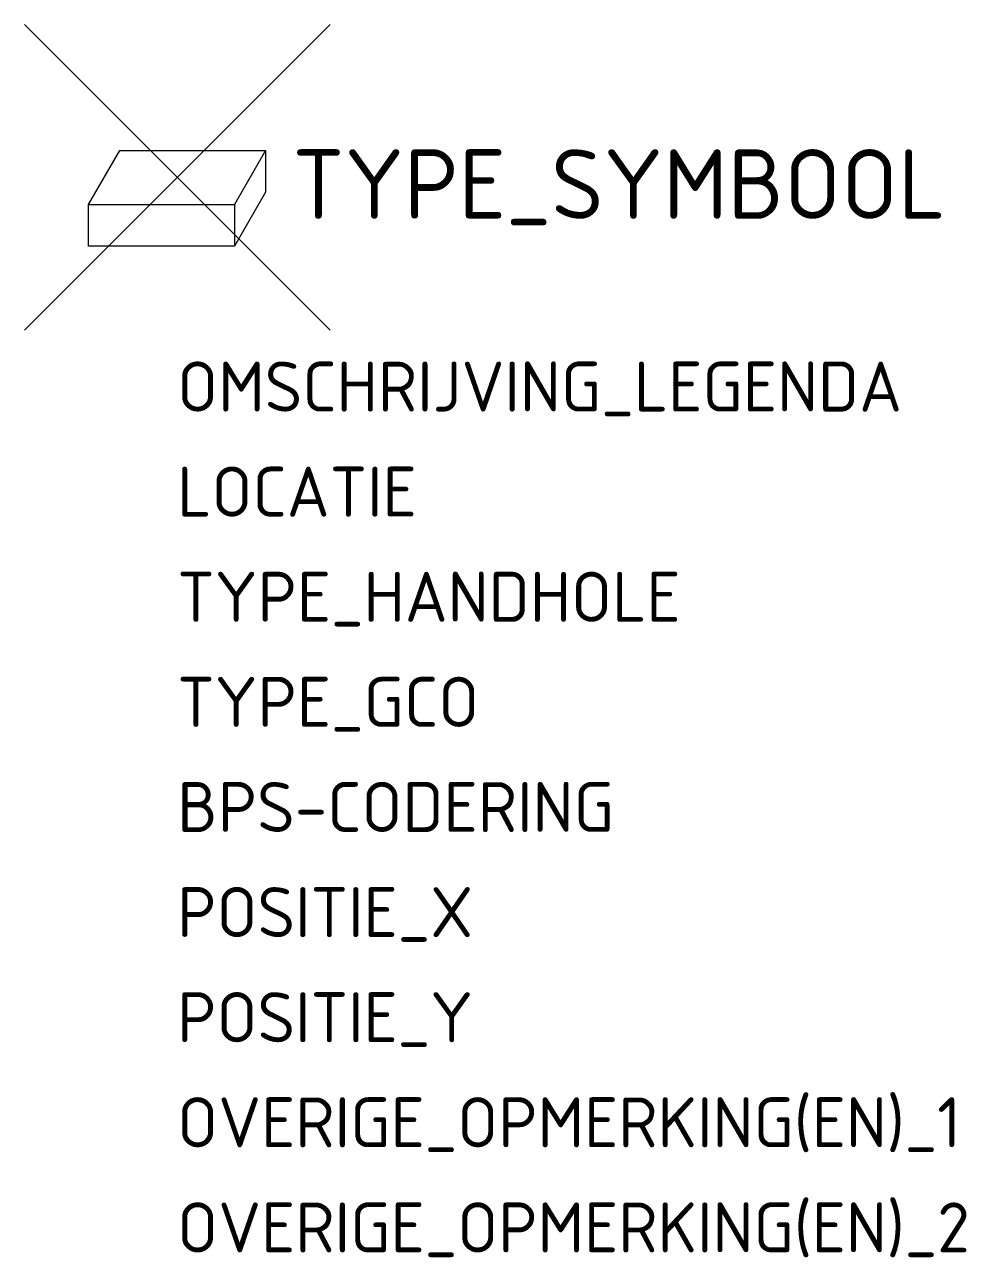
# Model space of a CAD drawing. Extents: x -5.5 to 28.4, y -38.9 to 5.5.
import ezdxf
from ezdxf.enums import TextEntityAlignment as Align

# ---------------------------------------------------------------- set-up
doc = ezdxf.new("R2010")
doc.units = 0
doc.styles.add('NLCS-ISO', font='NLCS-ISO.ttf')

msp = doc.modelspace()

# ---------------------------------------------------------------- linework, layer by layer
for points in [[(5.5, 5.5), (-5.5, -5.5)], [(-5.5, 5.5), (5.5, -5.5)]]:
    msp.add_lwpolyline(points)
at = {"flags": 128}
for points in [[(-3.198, -0.974), (-2.073, 0.974), (3.177, 0.974), (2.052, -0.974)], [(3.177, 0.974), (3.177, -0.526), (2.052, -2.474)], [(-3.198, -0.974), (2.052, -0.974), (2.052, -2.474), (-3.198, -2.474), (-3.198, -0.974)]]:
    msp.add_lwpolyline(points, dxfattribs=at)

# ---------------------------------------------------------------- texts
at = {"style": 'NLCS-ISO'}
msp.add_attdef('TYPE_SYMBOOL', text='?', height=2.5, dxfattribs=at).set_placement((15.901, -0.239), align=Align.MIDDLE_CENTER)
at = {"style": 'NLCS-ISO', "flags": 1}
for tag, p, s in [('OMSCHRIJVING_LEGENDA', (-0.01, -8.431), 'Handhole+GCO'), ('LOCATIE', (-0.01, -12.215), ''), ('TYPE_HANDHOLE', (-0.01, -16), ''), ('TYPE_GCO', (-0.01, -19.784), ''), ('BPS-CODERING', (-0.01, -23.569), ''), ('POSITIE_X', (-0.01, -27.353), ''), ('POSITIE_Y', (-0.01, -31.138), ''), ('OVERIGE_OPMERKING(EN)_1', (-0.01, -34.922), ''), ('OVERIGE_OPMERKING(EN)_2', (-0.01, -38.707), '')]:
    msp.add_attdef(tag, p, s, height=1.8, dxfattribs=at)

doc.saveas('drawing.dxf')
